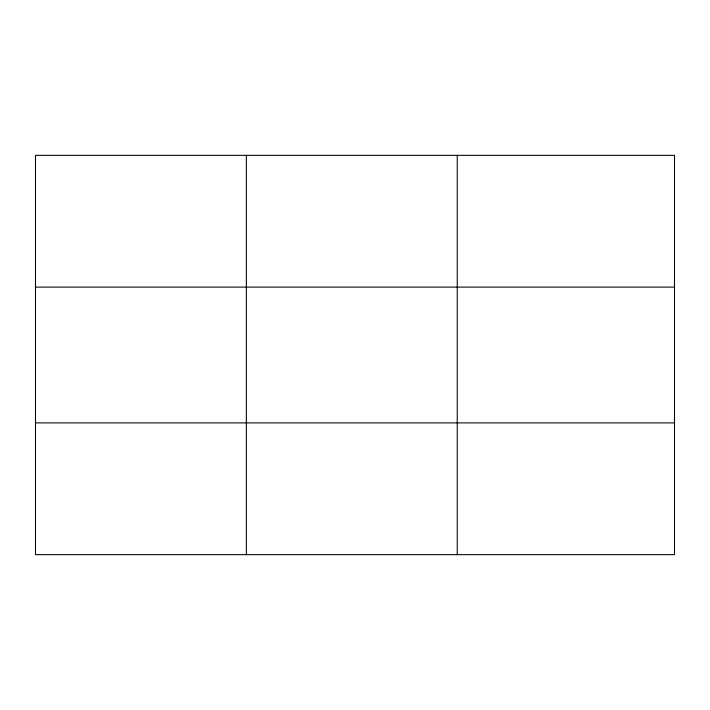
<?xml version="1.0" encoding="UTF-8"?>
<svg xmlns="http://www.w3.org/2000/svg" width="710" height="710" viewBox="0 0 710 710"><rect width="100%" height="100%" fill="white"/><g stroke="black" fill="none" stroke-linecap="round" stroke-linejoin="round"><path stroke-width="1.06" d="M246.37 554.652L246.37 155.348M457.24 554.652L457.24 155.348M35.5 287.115L674.5 287.115M35.5 422.885L674.5 422.885M674.5 521.708L674.5 554.652L35.5 554.652L35.5 155.348L674.5 155.348L674.5 521.708"/></g></svg>
